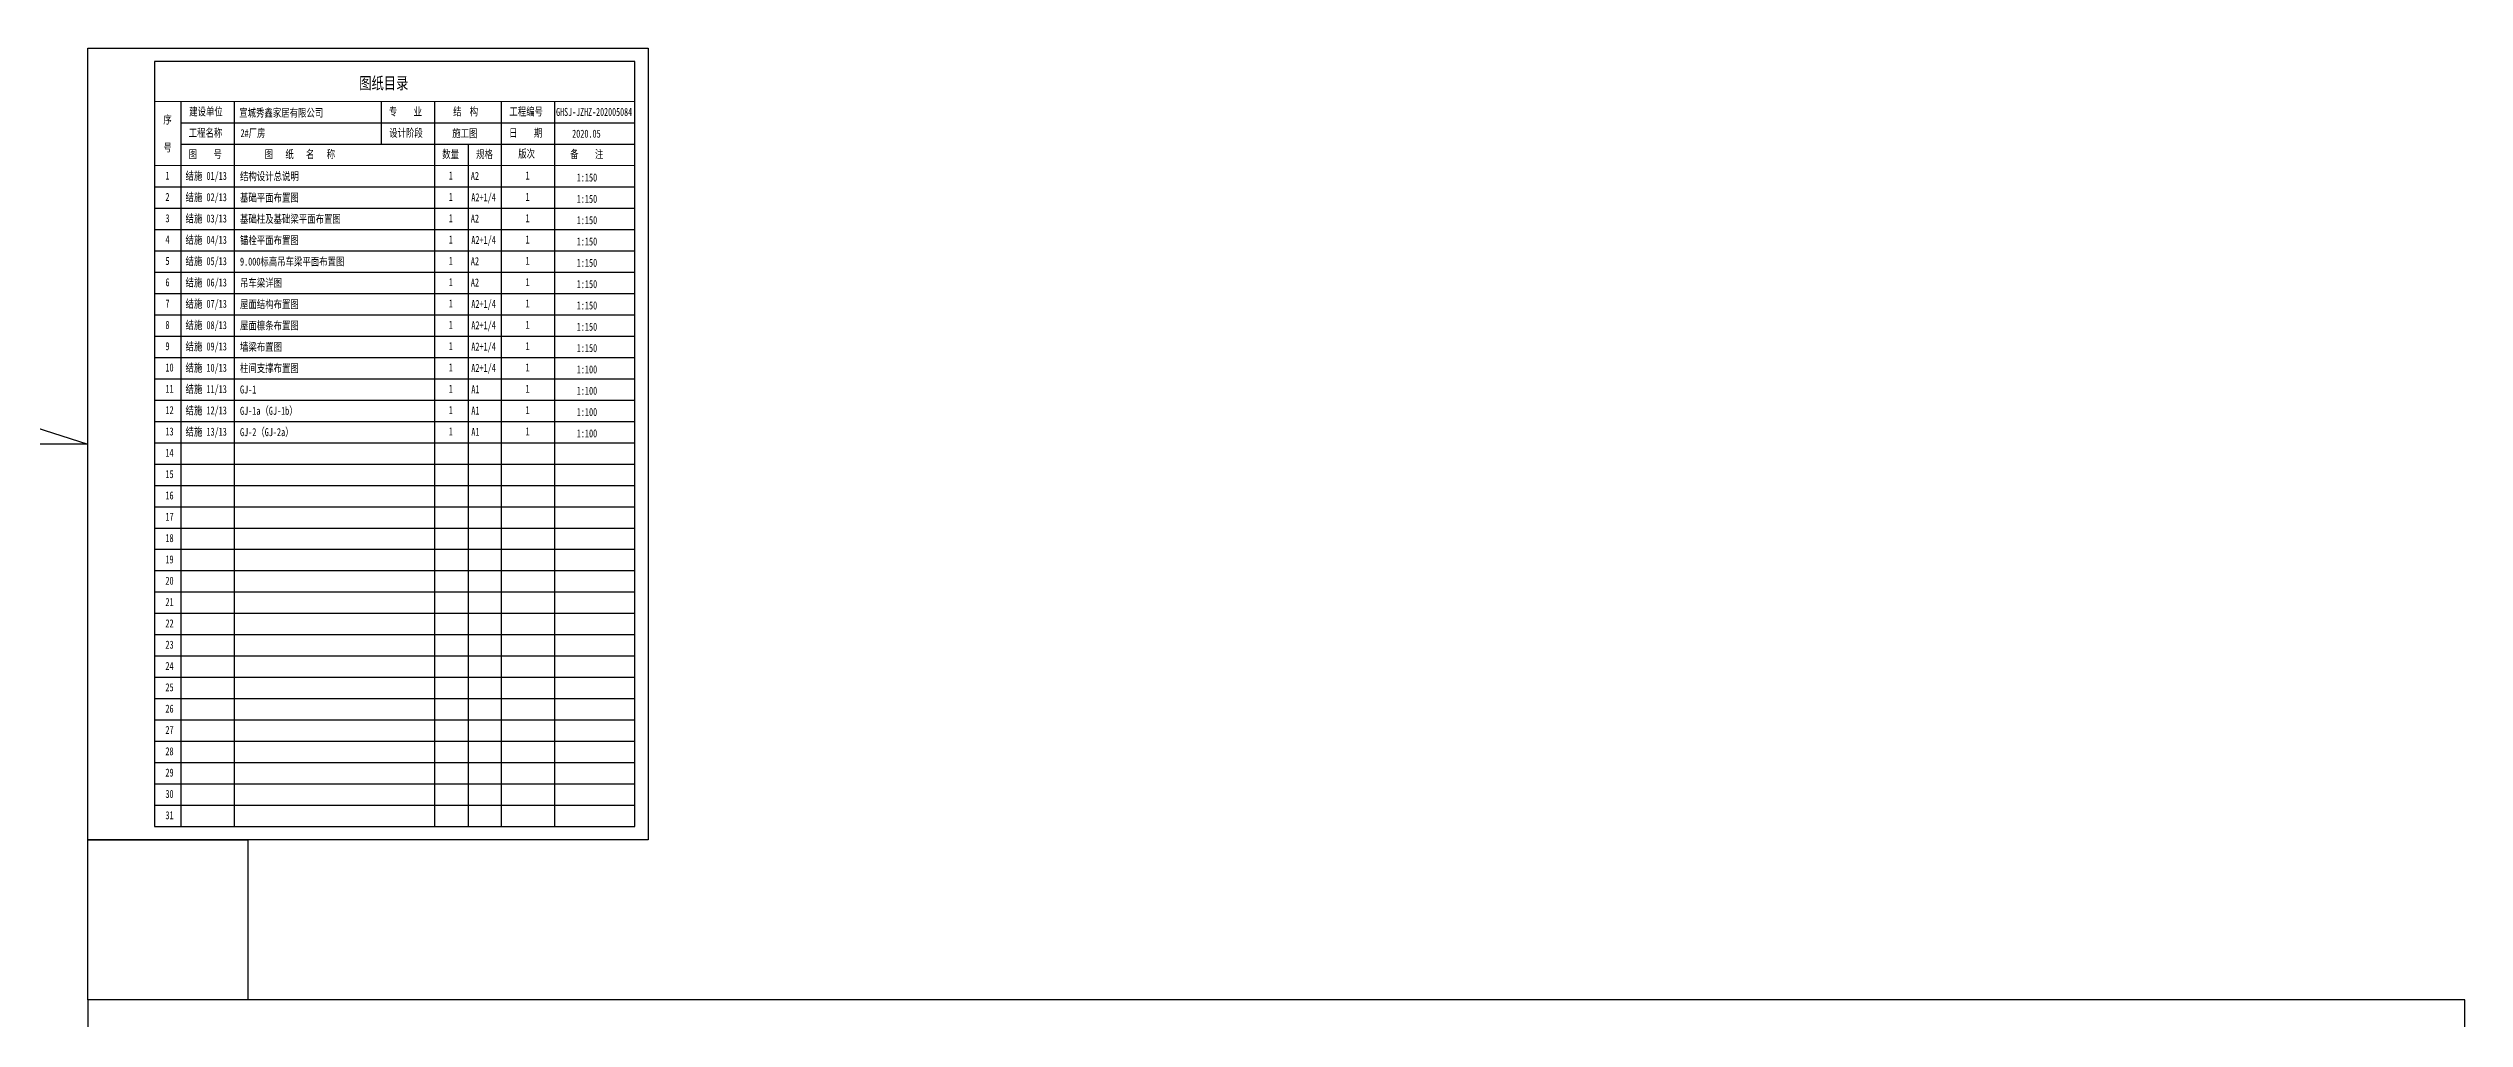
# Model space of a CAD drawing. Extents: x 9752569 to 9923256, y 1590558 to 2510207.
# Drawn here: x 9810322 to 9900906, y 2473795 to 2510207 of the extents above; entities that cross this region are included whole.
import ezdxf
from ezdxf.enums import TextEntityAlignment as Align

# ---------------------------------------------------------------- set-up
doc = ezdxf.new("R2010")
doc.units = 0
doc.header["$LTSCALE"] = 1000
doc.header["$MEASUREMENT"] = 0
doc.layers.add('PUB_TITLE', color=4, linetype='CONTINUOUS')
doc.layers.add('图签栏', color=4, linetype='CONTINUOUS')
doc.styles.add('图签黑体', font='simhei.ttf', dxfattribs={"width": 0.75})

msp = doc.modelspace()

# ---------------------------------------------------------------- linework, layer by layer
at = {"layer": 'PUB_TITLE', "color": 4}
for p, q in [((9811805.5, 2510206.8), (9832805.2, 2510206.8)), ((9832805.2, 2510206.8), (9832805.2, 2480507.3)), ((9832305.2, 2509706.8), (9814305.5, 2509706.8)), ((9814305.5, 2509706.8), (9814305.5, 2481007.3)), ((9832305.2, 2481007.3), (9832305.2, 2509706.8)), ((9815305.5, 2481007.3), (9815305.5, 2508206.8)), ((9815305.5, 2507406.8), (9832305.2, 2507406.8)), ((9817305.4, 2481007.3), (9817305.4, 2508206.8)), ((9822805.3, 2508206.8), (9822805.3, 2506606.8)), ((9824805.3, 2481007.3), (9824805.3, 2508206.8)), ((9827305.3, 2481007.3), (9827305.3, 2508206.8)), ((9829305.2, 2481007.3), (9829305.2, 2508206.8)), ((9815305.5, 2506606.8), (9832305.2, 2506606.8)), ((9826055.3, 2506606.8), (9826055.3, 2481007.3)), ((9814305.5, 2505006.9), (9832305.2, 2505006.9)), ((9814305.5, 2504206.9), (9832305.2, 2504206.9)), ((9814305.5, 2504206.9), (9832305.2, 2504206.9)), ((9814305.5, 2503406.9), (9832305.2, 2503406.9)), ((9814305.5, 2503406.9), (9832305.2, 2503406.9)), ((9814305.5, 2502606.9), (9832305.2, 2502606.9)), ((9814305.5, 2501806.9), (9832305.2, 2501806.9)), ((9814305.5, 2501806.9), (9832305.2, 2501806.9)), ((9814305.5, 2501006.9), (9832305.2, 2501006.9)), ((9814305.5, 2500206.9), (9832305.2, 2500206.9)), ((9814305.5, 2499407), (9832305.2, 2499407)), ((9814305.5, 2498607), (9832305.2, 2498607)), ((9814305.5, 2497807), (9832305.2, 2497807)), ((9814305.5, 2497007), (9832305.2, 2497007)), ((9814305.5, 2496207), (9832305.2, 2496207)), ((9814305.5, 2495407), (9832305.2, 2495407)), ((9814305.5, 2494607), (9832305.2, 2494607)), ((9814305.5, 2493807.1), (9832305.2, 2493807.1)), ((9814305.5, 2493007.1), (9832305.2, 2493007.1)), ((9814305.5, 2492207.1), (9832305.2, 2492207.1)), ((9814305.5, 2491407.1), (9832305.2, 2491407.1)), ((9814305.5, 2490607.1), (9832305.2, 2490607.1)), ((9814305.5, 2489807.1), (9832305.2, 2489807.1)), ((9814305.5, 2489007.1), (9832305.2, 2489007.1)), ((9814305.5, 2488207.2), (9832305.2, 2488207.2)), ((9814305.5, 2487407.2), (9832305.2, 2487407.2)), ((9814305.5, 2486607.2), (9832305.2, 2486607.2)), ((9814305.5, 2485807.2), (9832305.2, 2485807.2)), ((9814305.5, 2485007.2), (9832305.2, 2485007.2)), ((9814305.5, 2484207.2), (9832305.2, 2484207.2)), ((9814305.5, 2483407.2), (9832305.2, 2483407.2)), ((9814305.5, 2482607.2), (9832305.2, 2482607.2)), ((9814305.5, 2481807.3), (9832305.2, 2481807.3)), ((9832805.2, 2480507.3), (9811805.5, 2480507.3)), ((9814305.5, 2481007.3), (9832305.2, 2481007.3))]:
    msp.add_line(p, q, dxfattribs=at)
msp.add_lwpolyline([(9811805.5, 2510206.8), (9832805.2, 2510206.8), (9832805.2, 2480507.3), (9811805.5, 2480507.3)], close=True, dxfattribs=at)
at = {"layer": 'PUB_TITLE', "color": 4, "const_width": 40}
for points in [[(9814305.5, 2508206.8), (9832305.2, 2508206.8)], [(9814305.5, 2505806.8), (9832305.2, 2505806.8)]]:
    msp.add_lwpolyline(points, dxfattribs=at)
at = {"layer": 'PUB_TITLE', "color": 6}
msp.add_lwpolyline([(9803252.5, 2498089.7), (9811805.5, 2495357), (9752568.9, 2495357)], dxfattribs=at)
msp.add_lwpolyline([(9811805.5, 2480507.3), (9817805.5, 2480507.3), (9817805.5, 2474507.3), (9811805.5, 2474507.3)], close=True, dxfattribs=at)
at = {"layer": 'PUB_TITLE'}
msp.add_lwpolyline([(9811805.5, 2411507.3), (9900905.5, 2411507.3), (9900905.5, 2474507.3), (9811805.5, 2474507.3)], close=True, dxfattribs=at)

# ---------------------------------------------------------------- texts
at = {"layer": '图签栏', "color": 0, "style": '图签黑体', "width": 0.75}
for s, height, p in [('图纸目录', 450, (9821978, 2508673.5)), ('建设单位', 300, (9815602, 2507681.8)), ('专    业', 300, (9823089.4, 2507681.8)), ('结  构', 300, (9825497.2, 2507681.8)), ('工程编号', 300, (9827605.3, 2507681.8)), ('工程名称', 300, (9815583.4, 2506881.8)), ('设计阶段', 300, (9823101.9, 2506881.8)), ('施工图', 300, (9825463.7, 2506866.2)), ('日    期', 300, (9827593, 2506881.8)), ('版次', 300, (9827937.1, 2506101.3)), ('图    号', 300, (9815585.5, 2506081.8)), ('图   纸   名   称', 300, (9818434.6, 2506081.8)), ('数量', 300, (9825088.9, 2506081.8)), ('规格', 300, (9826359.6, 2506081.8)), ('备    注', 300, (9829886.6, 2506081.8))]:
    msp.add_text(s, height=height, dxfattribs=at).set_placement(p)
for s, p in [('序', (9814790.5, 2507538.2)), ('号', (9814790.5, 2506486.6))]:
    msp.add_text(s, height=300, dxfattribs=at).set_placement(p, align=Align.MIDDLE)
at = {"layer": '图签栏', "color": 6, "style": '图签黑体'}
for s, width, p in [('宣城秀鑫家居有限公司', 0.75, (9817478.1, 2507636.2)), ('GHSJ-JZHZ-202005084', 0.7, (9829356.5, 2507668.6)), ('2#厂房', 0.75, (9817525.4, 2506873.8)), ('1', 0.75, (9814712.5, 2505279)), ('结施 01/13', 0.75, (9815466.5, 2505270.4)), ('结构设计总说明', 0.75, (9817507.5, 2505253.5)), ('1', 0.75, (9825334.5, 2505281.8)), ('A2', 0.75, (9826160.7, 2505268.2)), ('1', 0.75, (9828210.4, 2505281.8)), ('2', 0.75, (9814712.5, 2504479)), ('结施 02/13', 0.75, (9815466.5, 2504470.4)), ('基础平面布置图', 0.75, (9817507.5, 2504453.6)), ('1', 0.75, (9825334.5, 2504481.9)), ('A2+1/4', 0.75, (9826179.3, 2504465.4)), ('1', 0.75, (9828210.4, 2504481.8)), ('1:150', 0.75, (9830132.2, 2505208.7)), ('1:150', 0.75, (9830132.2, 2504408.7)), ('3', 0.75, (9814712.5, 2503679.1)), ('结施 03/13', 0.75, (9815466.5, 2503670.4)), ('基础柱及基础梁平面布置图', 0.75, (9817507.5, 2503653.6)), ('1', 0.75, (9825334.5, 2503681.9)), ('A2', 0.75, (9826160.7, 2503668.2)), ('1', 0.75, (9828210.4, 2503681.9)), ('1:150', 0.75, (9830132.2, 2503608.7)), ('4', 0.75, (9814712.5, 2502879.1)), ('结施 04/13', 0.75, (9815466.5, 2502870.5)), ('锚栓平面布置图', 0.75, (9817507.5, 2502853.6)), ('1', 0.75, (9825334.5, 2502881.9)), ('A2+1/4', 0.75, (9826179.3, 2502865.4)), ('1', 0.75, (9828210.4, 2502881.9)), ('1:150', 0.75, (9830132.2, 2502808.7)), ('5', 0.75, (9814712.5, 2502079.1)), ('结施 05/13', 0.75, (9815466.5, 2502070.5)), ('9.000标高吊车梁平面布置图', 0.75, (9817507.5, 2502053.6)), ('1', 0.75, (9825334.5, 2502081.9)), ('A2', 0.75, (9826160.7, 2502068.2)), ('1', 0.75, (9828210.4, 2502081.9)), ('1:150', 0.75, (9830132.2, 2502008.7)), ('6', 0.75, (9814712.5, 2501279.1)), ('结施 06/13', 0.75, (9815466.5, 2501270.5)), ('吊车梁详图', 0.75, (9817507.5, 2501253.6)), ('1', 0.75, (9825334.5, 2501281.9)), ('A2', 0.75, (9826160.7, 2501268.3)), ('1', 0.75, (9828210.4, 2501281.9)), ('1:150', 0.75, (9830132.2, 2501208.8)), ('7', 0.75, (9814712.5, 2500479.1)), ('结施 07/13', 0.75, (9815466.5, 2500470.5)), ('屋面结构布置图', 0.75, (9817507.5, 2500453.6)), ('1', 0.75, (9825334.5, 2500481.9)), ('1', 0.75, (9825334.5, 2500481.9)), ('A2+1/4', 0.75, (9826179.3, 2500465.4)), ('1', 0.75, (9828210.4, 2500481.9)), ('1', 0.75, (9828210.4, 2500481.9)), ('1:150', 0.75, (9830132.2, 2500408.8)), ('8', 0.75, (9814712.5, 2499679.1)), ('结施 08/13', 0.75, (9815466.5, 2499670.5)), ('结施 09/13', 0.75, (9815466.5, 2498870.5)), ('屋面檩条布置图', 0.75, (9817507.5, 2499653.6)), ('墙梁布置图', 0.75, (9817507.5, 2498853.7)), ('1', 0.75, (9825334.5, 2499681.9)), ('A2+1/4', 0.75, (9826179.3, 2499665.5)), ('1', 0.75, (9828210.4, 2499681.9)), ('1:150', 0.75, (9830132.2, 2499608.8)), ('9', 0.75, (9814712.5, 2498879.1)), ('10', 0.75, (9814712.5, 2498079.2)), ('结施 10/13', 0.75, (9815466.5, 2498070.5)), ('柱间支撑布置图', 0.75, (9817507.5, 2498053.7)), ('1', 0.75, (9825334.5, 2498882)), ('1', 0.75, (9825334.5, 2498082)), ('A2+1/4', 0.75, (9826179.3, 2498865.5)), ('A2+1/4', 0.75, (9826179.3, 2498065.5)), ('1', 0.75, (9828210.4, 2498881.9)), ('1', 0.75, (9828210.4, 2498082)), ('1:150', 0.75, (9830132.2, 2498808.8)), ('1:100', 0.75, (9830132.2, 2498008.8)), ('11', 0.75, (9814712.5, 2497279.2)), ('结施 11/13', 0.75, (9815466.5, 2497270.6)), ('GJ-1', 0.75, (9817507.5, 2497253.7)), ('1', 0.75, (9825334.5, 2497282)), ('A1', 0.75, (9826179.3, 2497265.5)), ('1', 0.75, (9828210.4, 2497282)), ('1:100', 0.75, (9830132.2, 2497208.8)), ('12', 0.75, (9814712.5, 2496479.2)), ('结施 12/13', 0.75, (9815466.5, 2496470.6)), ('GJ-1a（GJ-1b）', 0.75, (9817507.5, 2496453.7)), ('1', 0.75, (9825334.5, 2496482)), ('A1', 0.75, (9826179.3, 2496465.5)), ('1', 0.75, (9828210.4, 2496482)), ('1:100', 0.75, (9830132.2, 2496408.8)), ('13', 0.75, (9814712.5, 2495679.2)), ('结施 13/13', 0.75, (9815466.5, 2495670.6)), ('GJ-2（GJ-2a）', 0.75, (9817507.5, 2495653.7)), ('1', 0.75, (9825334.5, 2495682)), ('A1', 0.75, (9826179.3, 2495665.5)), ('1', 0.75, (9828210.4, 2495682)), ('1:100', 0.75, (9830132.2, 2495608.9)), ('14', 0.75, (9814712.5, 2494879.2)), ('15', 0.75, (9814712.5, 2494079.2)), ('16', 0.75, (9814712.5, 2493279.2)), ('17', 0.75, (9814712.5, 2492479.3)), ('18', 0.75, (9814712.5, 2491679.3)), ('19', 0.75, (9814712.5, 2490879.3)), ('20', 0.75, (9814712.5, 2490079.3)), ('21', 0.75, (9814712.5, 2489279.3)), ('22', 0.75, (9814712.5, 2488479.3)), ('23', 0.75, (9814712.5, 2487679.3)), ('24', 0.75, (9814712.5, 2486879.4)), ('25', 0.75, (9814712.5, 2486079.4)), ('26', 0.75, (9814712.5, 2485279.4)), ('27', 0.75, (9814712.5, 2484479.4)), ('28', 0.75, (9814712.5, 2483679.4)), ('29', 0.75, (9814712.5, 2482879.4)), ('30', 0.75, (9814712.5, 2482079.4)), ('31', 0.75, (9814712.5, 2481279.5))]:
    msp.add_text(s, height=300, dxfattribs=dict(at, width=width)).set_placement(p)
at = {"layer": '图签栏', "color": 6, "style": '图签黑体', "width": 0.75}
msp.add_text('2020.05', height=300, dxfattribs=at).set_placement((9830493.9, 2507000.1), align=Align.MIDDLE)

doc.saveas('drawing.dxf')
